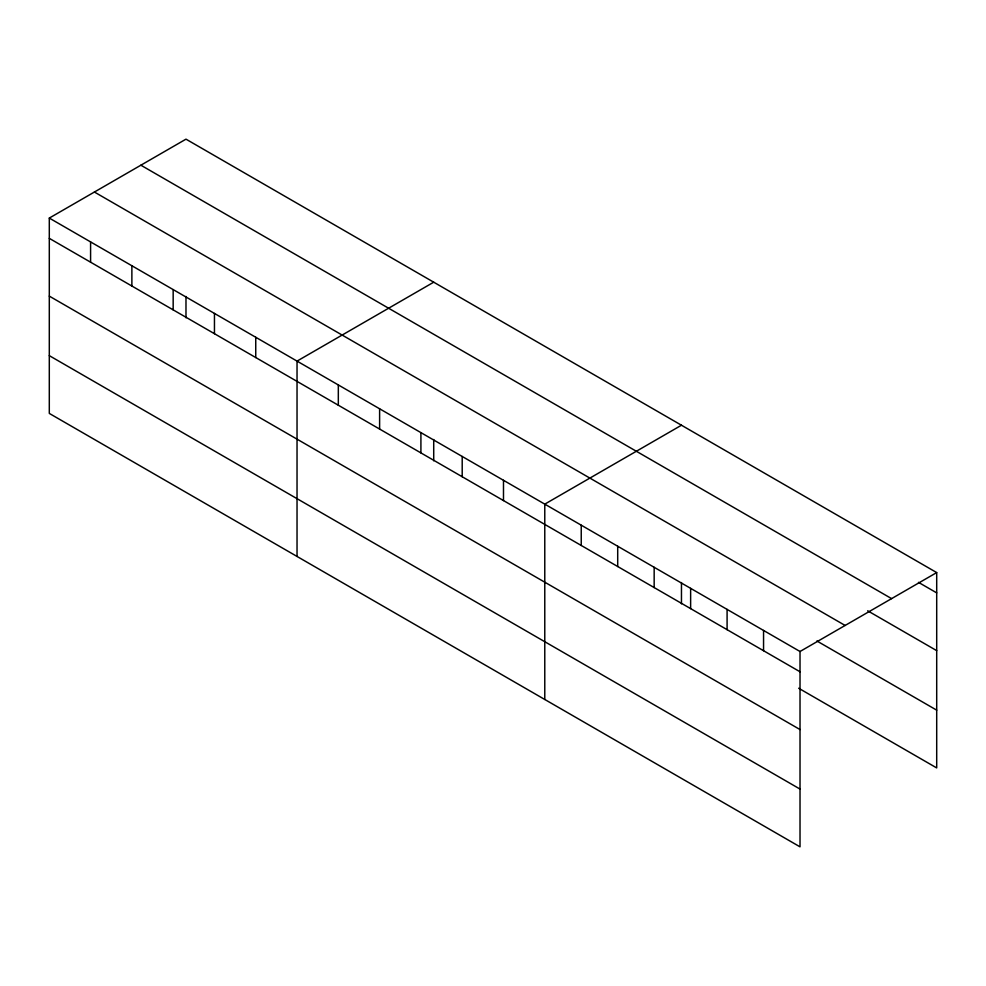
<?xml version="1.0" encoding="UTF-8"?>
<svg xmlns="http://www.w3.org/2000/svg" width="986" height="986" viewBox="0 0 986 986"><rect width="100%" height="100%" fill="white"/><g stroke="black" fill="none" stroke-linecap="round" stroke-linejoin="round"><path stroke-width="1.48" d="M49.3 218.079L800.016 651.5L800.016 846.838L49.3 413.417L49.3 218.079L185.984 139.162L936.7 572.583L936.7 767.921L798.66 688.228M433.717 282.193L297.032 361.11L297.032 556.437M681.462 425.225L544.777 504.142L544.777 699.468M800.016 651.5L936.7 572.583M918.471 582.344L936.7 592.869M140.875 165.204L891.59 598.625M867.68 610.79L936.7 650.637M94.409 192.036L845.125 625.457M816.889 640.986L936.7 710.154M49.3 238.353L800.016 671.774M49.3 296.12L800.016 729.554M49.3 355.65L800.016 789.071M763.558 630.448L763.558 650.723M727.089 609.397L727.089 629.672M690.631 588.346L690.631 608.621M681.462 582.553L681.462 603.839M654.162 567.295L654.162 587.57M617.704 546.244L617.704 566.519M581.235 525.193L581.235 545.468M503.489 480.293L503.489 500.58M462.2 456.456L462.2 476.743M433.717 439.522L433.717 460.807M420.911 432.62L420.911 452.907M379.61 408.783L379.61 429.058M338.321 384.947L338.321 405.221M255.744 337.274L255.744 357.548M214.455 313.425L214.455 333.712M185.984 296.49L185.984 317.775M173.166 289.588L173.166 309.875M131.877 265.752L131.877 286.039M90.589 241.915L90.589 262.19"/></g></svg>
